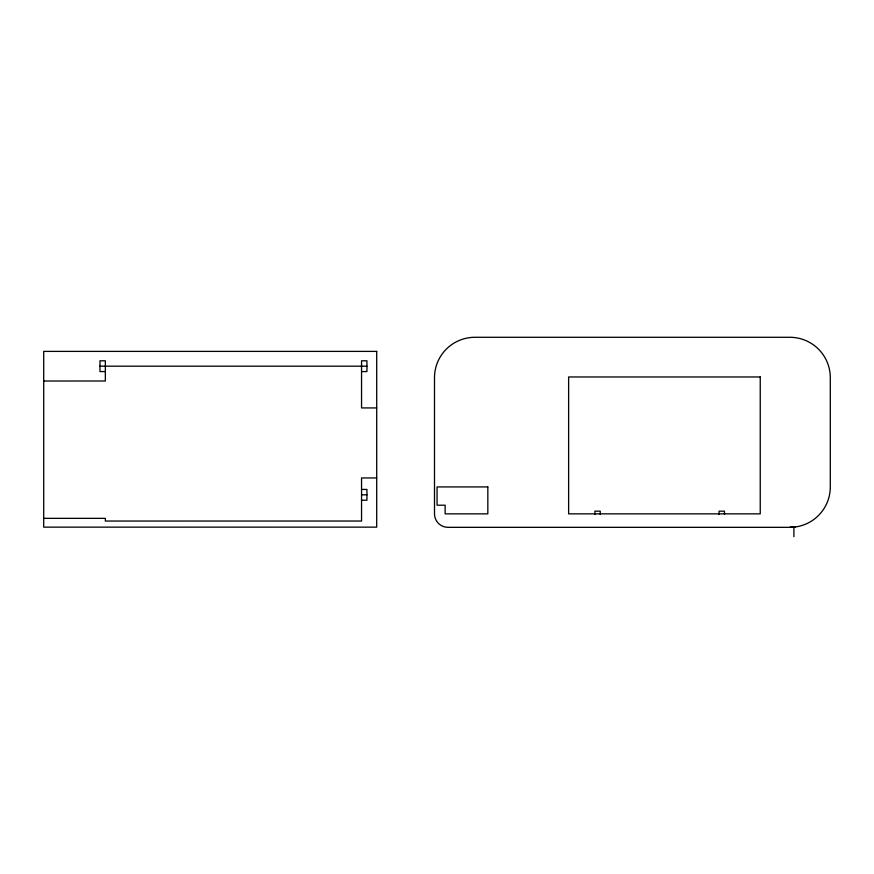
<?xml version="1.0" encoding="UTF-8"?>
<svg xmlns="http://www.w3.org/2000/svg" width="874" height="874" viewBox="0 0 874 874"><rect width="100%" height="100%" fill="white"/><g stroke="black" fill="none" stroke-linecap="round" stroke-linejoin="round"><path stroke-width="1.31" d="M795.176 527L789.899 527.339A40.401 40.401 0 0 0 830.3 486.949L830.3 377.688A40.401 40.401 0 0 0 789.899 337.288L474.888 337.288A40.401 40.401 0 0 0 434.498 377.688L434.498 513.857A13.471 13.471 0 0 0 447.958 527.328L793.898 527.339M99.964 366.184L366.938 366.184M105.35 371.57L99.964 371.57L99.964 360.798L105.35 360.798L105.35 380.998L43.7 381.02M361.552 371.57L366.938 371.57L366.938 360.798L361.552 360.798L361.552 407.929L376.705 407.929M376.705 477.947L361.552 477.947L361.552 521.035L105.35 521.046L105.35 518.348L43.7 518.348M361.552 489.44L366.938 489.44L366.938 500.212L361.552 500.212M361.552 494.826L366.938 494.826M793.898 527.077L793.898 536.712M724.47 514.491L724.47 511.17L719.084 511.17L719.084 514.491M600.263 514.491L600.263 511.17L594.877 511.17L594.877 514.491M376.705 351.392L43.7 351.392L43.7 527.142L376.705 527.142L376.705 351.392M760.238 376.967L568.624 376.967L568.624 513.857L760.238 513.857L760.238 376.967M487.834 486.927L437.055 486.927L437.055 505.205L445.139 505.205L445.139 513.857L487.834 513.857L487.834 486.927"/></g></svg>
